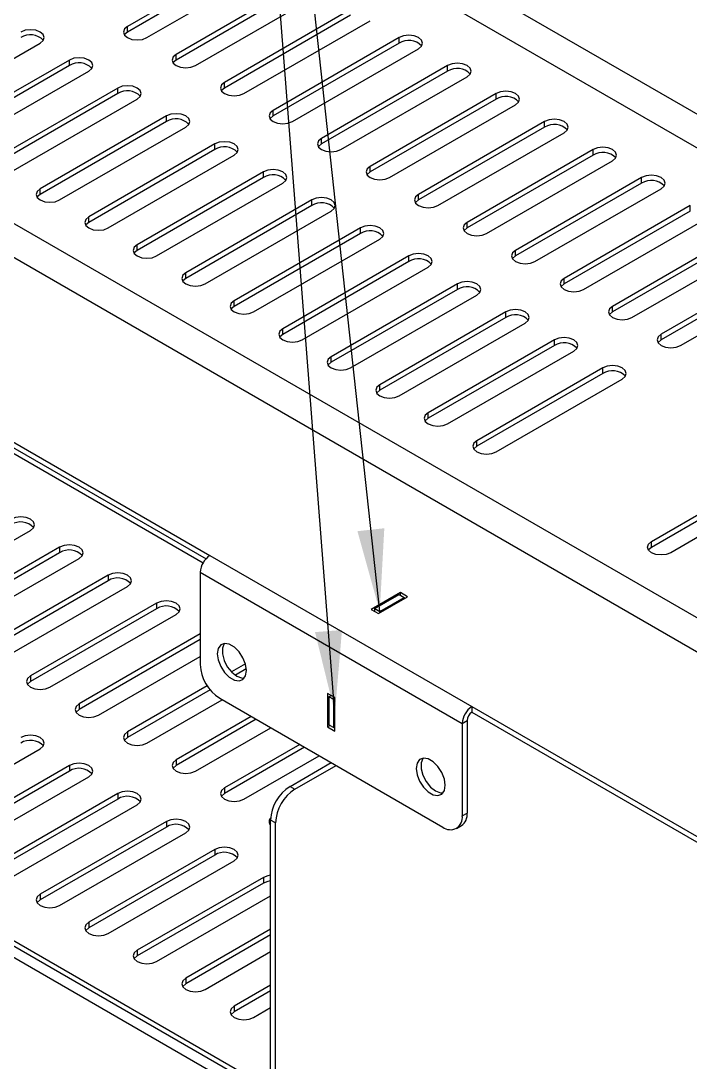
# Model space of a CAD drawing. Extents: x 0 to 841, y 0 to 594.
# Drawn here: x 108.7 to 157.5, y 96.5 to 172.4 of the extents above; entities that cross this region are included whole.
import ezdxf

# ---------------------------------------------------------------- set-up
doc = ezdxf.new("R2010")
doc.units = 0
doc.layers.get('0').update_dxf_attribs({"linetype": 'CONTINUOUS'})
doc.layers.add('FORMAT', color=7, linetype='CONTINUOUS')
doc.dimstyles.new('SLDDIMSTYLE5', dxfattribs={"dimtxt": 5.9944, "dimasz": 5.9944, "dimexe": 0, "dimexo": 0.0625, "dimgap": 1.4986, "dimtad": 0, "dimtih": 1, "dimtoh": 1, "dimdec": 0, "dimzin": 0, "dimtxsty": 'STANDARD', "dimblk1": 'CLOSED', "dimblk2": 'CLOSED', "dimsah": 1, "dimcen": 0.09, "dimazin": 3, "dimtfac": 1, "dimtdec": 0, "dimtofl": 0, "dimtmove": 0, "dimatfit": 3, "dimtolj": 1, "dimtzin": 0})

# ---------------------------------------------------------------- blocks, each defined once
blk = doc.blocks.new('_CLOSED')
at = {"color": 0, "linetype": 'BYBLOCK'}
for p, q in [((-1, 0.166667), (0, 0)), ((-1, 0.166667), (-1, -0.166667)), ((0, 0), (-1, -0.166667)), ((0, 0), (-1, 0))]:
    blk.add_line(p, q, dxfattribs=at)

msp = doc.modelspace()

# ---------------------------------------------------------------- linework, layer by layer
at = {"color": 7, "linetype": 'CONTINUOUS'}
for p, q in [((247.4046, 114.0317), (106.6904, 195.2643)), ((105.1815, 193.6715), (245.8958, 112.4389)), ((125.6876, 177.3434), (116.4952, 172.0367)), ((125.6876, 176.9351), (116.4952, 171.6284)), ((215.5848, 95.6625), (74.8705, 176.8952)), ((117.9094, 171.2203), (127.1018, 176.5269)), ((73.3617, 175.3023), (214.076, 94.0697)), ((129.2232, 175.3023), (120.0308, 169.9957)), ((129.2232, 174.8941), (120.0308, 169.5874)), ((121.445, 169.1793), (130.6374, 174.4859)), ((132.7587, 173.2613), (123.5663, 167.9547)), ((132.7587, 172.853), (123.5663, 167.5464)), ((124.9805, 167.1383), (134.1729, 172.4449)), ((116.4952, 171.6284), (116.4952, 172.0367)), ((136.2942, 171.2203), (127.1018, 165.9136)), ((136.2942, 170.812), (136.2942, 171.2203)), ((100.9389, 165.5054), (110.1313, 170.8121)), ((136.2942, 170.812), (127.1018, 165.5054)), ((128.516, 165.0972), (137.7084, 170.4039)), ((112.2526, 169.5875), (103.0602, 164.2808)), ((112.2526, 169.1792), (112.2526, 169.5875)), ((120.0308, 169.5874), (120.0308, 169.9957)), ((112.2526, 169.1792), (103.0602, 163.8726)), ((104.4744, 163.4644), (113.6668, 168.7711)), ((139.8298, 169.1793), (130.6374, 163.8726)), ((139.8298, 168.771), (130.6374, 163.4644)), ((139.8298, 168.771), (139.8298, 169.1793)), ((123.5663, 167.5464), (123.5663, 167.9547)), ((132.0516, 163.0562), (141.244, 168.3629)), ((115.7881, 167.5465), (106.5957, 162.2398)), ((115.7881, 167.1382), (106.5957, 161.8315)), ((115.7881, 167.1382), (115.7881, 167.5465)), ((143.3653, 167.1383), (134.1729, 161.8316)), ((143.3653, 166.73), (143.3653, 167.1383)), ((65.23, 166.5259), (122.5056, 133.4614)), ((108.0099, 161.4234), (117.2023, 166.73)), ((143.3653, 166.73), (134.1729, 161.4233)), ((135.5871, 161.0152), (144.7795, 166.3218)), ((65.23, 166.1177), (122.2147, 133.2211)), ((127.1018, 165.5054), (127.1018, 165.9136)), ((119.3237, 165.5054), (110.1313, 160.1988)), ((119.3237, 165.0972), (110.1313, 159.7905)), ((119.3237, 165.0972), (119.3237, 165.5054)), ((146.9008, 165.0972), (137.7084, 159.7906)), ((146.9008, 164.689), (146.9008, 165.0972)), ((111.5455, 159.3824), (120.7379, 164.689)), ((146.9008, 164.689), (137.7084, 159.3823)), ((139.1226, 158.9742), (148.315, 164.2808)), ((122.8592, 163.4644), (113.6668, 158.1578)), ((122.8592, 163.0561), (122.8592, 163.4644)), ((130.6374, 163.4644), (130.6374, 163.8726)), ((122.8592, 163.0561), (113.6668, 157.7495)), ((115.081, 157.3414), (124.2734, 162.648)), ((150.4364, 163.0562), (141.244, 157.7496)), ((150.4364, 162.6479), (141.244, 157.3413)), ((150.4364, 162.6479), (150.4364, 163.0562)), ((134.1729, 161.4233), (134.1729, 161.8316)), ((142.6582, 156.9332), (151.8506, 162.2398)), ((126.3947, 161.4234), (117.2023, 156.1167)), ((126.3947, 161.0151), (117.2023, 155.7085)), ((126.3947, 161.0151), (126.3947, 161.4234)), ((153.9719, 161.0152), (144.7795, 155.7085)), ((153.9719, 160.6069), (153.9719, 161.0152)), ((118.6166, 155.3003), (127.8089, 160.607)), ((153.9719, 160.6069), (144.7795, 155.3003)), ((110.1313, 159.7905), (110.1313, 160.1988)), ((137.7084, 159.3823), (137.7084, 159.7906)), ((146.1937, 154.8921), (155.3861, 160.1988)), ((129.9303, 159.3824), (120.7379, 154.0757)), ((129.9303, 158.9741), (120.7379, 153.6675)), ((129.9303, 158.9741), (129.9303, 159.3824)), ((157.5074, 158.9742), (148.315, 153.6675)), ((157.5074, 158.5659), (157.5074, 158.9742)), ((113.6668, 157.7495), (113.6668, 158.1578)), ((122.1521, 153.2593), (131.3445, 158.566)), ((157.5074, 158.5659), (148.315, 153.2592)), ((149.7292, 152.8511), (158.9216, 158.1578)), ((133.4658, 157.3414), (124.2734, 152.0347)), ((133.4658, 156.9331), (133.4658, 157.3414)), ((141.244, 157.3413), (141.244, 157.7496)), ((133.4658, 156.9331), (124.2734, 151.6264)), ((125.6876, 151.2183), (134.88, 156.5249)), ((161.043, 156.9332), (151.8506, 151.6265)), ((161.043, 156.5249), (151.8506, 151.2182)), ((117.2023, 155.7085), (117.2023, 156.1167)), ((144.7795, 155.3003), (144.7795, 155.7085)), ((153.2648, 150.8101), (162.4572, 156.1167)), ((137.0013, 155.3003), (127.8089, 149.9937)), ((137.0013, 154.8921), (137.0013, 155.3003)), ((137.0013, 154.8921), (127.8089, 149.5854)), ((129.2232, 149.1773), (138.4155, 154.4839)), ((164.5785, 154.8921), (155.3861, 149.5855)), ((164.5785, 154.4839), (155.3861, 149.1772)), ((120.7379, 153.6675), (120.7379, 154.0757)), ((148.315, 153.2592), (148.315, 153.6675)), ((156.8003, 148.7691), (165.9927, 154.0757)), ((140.5369, 153.2593), (131.3445, 147.9527)), ((140.5369, 152.851), (131.3445, 147.5444)), ((140.5369, 152.851), (140.5369, 153.2593)), ((124.2734, 151.6264), (124.2734, 152.0347)), ((132.7587, 147.1363), (141.9511, 152.4429)), ((144.0724, 151.2183), (134.88, 145.9116)), ((144.0724, 150.81), (144.0724, 151.2183)), ((151.8506, 151.2182), (151.8506, 151.6265)), ((144.0724, 150.81), (134.88, 145.5034)), ((136.2942, 145.0952), (145.4866, 150.4019)), ((127.8089, 149.5854), (127.8089, 149.9937)), ((155.3861, 149.1772), (155.3861, 149.5855)), ((147.6079, 149.1773), (138.4155, 143.8706)), ((147.6079, 148.769), (147.6079, 149.1773)), ((147.6079, 148.769), (138.4155, 143.4624)), ((139.8298, 143.0542), (149.0221, 148.3609)), ((131.3445, 147.5444), (131.3445, 147.9527)), ((151.1435, 147.1363), (141.9511, 141.8296)), ((151.1435, 146.728), (141.9511, 141.4213)), ((151.1435, 146.728), (151.1435, 147.1363)), ((134.88, 145.5034), (134.88, 145.9116)), ((143.3653, 141.0132), (152.5577, 146.3198)), ((101.646, 144.6787), (122.002, 132.9274)), ((138.4155, 143.4624), (138.4155, 143.8706)), ((141.9511, 141.4213), (141.9511, 141.8296)), ((154.679, 134.4819), (163.8714, 139.7886)), ((154.679, 134.0737), (163.8714, 139.3803)), ((165.2856, 138.9722), (156.0932, 133.6655)), ((100.2318, 129.9833), (109.4242, 135.29)), ((154.679, 134.0737), (154.679, 134.4819)), ((111.5455, 134.0654), (102.3531, 128.7587)), ((111.5455, 133.6571), (102.3531, 128.3504)), ((111.5455, 134.0654), (111.5455, 133.6571)), ((103.7673, 127.9423), (112.9597, 133.249)), ((122.5056, 133.4614), (141.5975, 122.4399)), ((121.7985, 132.2367), (140.8904, 121.2152)), ((121.7985, 132.2367), (121.7985, 125.5002)), ((115.081, 132.0243), (105.8886, 126.7177)), ((115.081, 131.6161), (105.8886, 126.3094)), ((115.081, 132.0243), (115.081, 131.6161)), ((107.3028, 125.9013), (116.4952, 131.2079)), ((136.3826, 130.7571), (134.2613, 129.5325)), ((134.5265, 129.5835), (136.2942, 130.604)), ((136.2942, 130.604), (136.6478, 130.3999)), ((136.9129, 130.4509), (136.3826, 130.7571)), ((136.3826, 130.553), (136.3826, 130.7571)), ((118.6166, 129.9833), (109.4242, 124.6767)), ((118.6166, 129.9833), (118.6166, 129.5751)), ((134.7916, 129.2263), (136.9129, 130.4509)), ((134.88, 129.3794), (136.6478, 130.3999)), ((136.6478, 130.3999), (136.6478, 130.2978)), ((118.6166, 129.5751), (109.4242, 124.2684)), ((110.8384, 123.8603), (120.0308, 129.1669)), ((134.2613, 129.5325), (134.7916, 129.2263)), ((134.5265, 129.5835), (134.88, 129.3794)), ((134.5265, 129.3794), (134.5265, 129.5835)), ((134.88, 129.2773), (134.88, 129.3794)), ((121.7985, 127.7382), (112.9597, 122.6357)), ((70.8868, 126.9218), (126.9251, 94.5716)), ((121.7985, 127.3299), (112.9597, 122.2274)), ((69.8262, 126.3095), (126.9251, 93.347)), ((114.3739, 121.8192), (121.7985, 126.1054)), ((125.0861, 125.554), (124.068, 124.9663)), ((109.4242, 124.6767), (109.4242, 124.2684)), ((125.153, 125.1844), (124.3547, 124.7235)), ((126.9251, 94.1634), (74.7759, 124.2684)), ((122.3083, 123.9505), (116.4952, 120.5946)), ((122.5176, 123.663), (116.4952, 120.1864)), ((123.2127, 123.0507), (139.4762, 113.662)), ((131.0793, 123.4087), (131.0793, 120.9591)), ((131.6096, 123.1025), (131.0793, 123.4087)), ((131.1677, 123.1535), (131.3445, 123.2556)), ((131.5213, 122.9494), (131.1677, 123.1535)), ((131.1677, 123.1535), (131.1677, 121.1122)), ((131.6096, 120.6529), (131.6096, 123.1025)), ((112.9597, 122.6357), (112.9597, 122.2274)), ((117.9094, 119.7782), (123.3955, 122.9452)), ((131.5213, 122.9494), (131.6096, 123.0005)), ((131.5213, 120.9081), (131.5213, 122.9494)), ((141.5975, 122.4399), (198.8732, 89.3754)), ((141.5975, 122.4399), (141.5975, 122.0316)), ((125.5168, 121.7206), (120.0308, 118.5536)), ((125.8704, 121.5165), (120.0308, 118.1453)), ((141.5975, 122.0316), (198.5822, 89.1351)), ((121.445, 117.7372), (126.931, 120.9042)), ((131.2561, 121.0611), (131.0793, 120.9591)), ((131.0793, 120.9591), (131.6096, 120.6529)), ((131.1677, 121.1122), (131.5213, 120.9081)), ((131.5213, 120.9081), (131.6096, 120.9591)), ((140.8904, 121.2152), (141.244, 121.4193)), ((140.8904, 121.2152), (140.8904, 114.4787)), ((141.244, 121.4193), (141.244, 114.6828)), ((116.4952, 120.5946), (116.4952, 120.1864)), ((100.9389, 114.0634), (110.1313, 119.37)), ((129.0523, 119.6796), (123.5663, 116.5126)), ((129.4059, 119.4755), (123.5663, 116.1043)), ((120.0308, 118.5536), (120.0308, 118.1453)), ((124.9805, 115.6962), (130.4665, 118.8632)), ((112.2526, 118.1454), (103.0602, 112.8388)), ((112.2526, 117.7371), (103.0602, 112.4305)), ((112.2526, 118.1454), (112.2526, 117.7371)), ((128.3393, 116.6215), (131.3445, 118.3564)), ((128.6928, 116.4174), (131.6981, 118.1523)), ((104.4744, 112.0223), (113.6668, 117.329)), ((123.5663, 116.5126), (123.5663, 116.1043)), ((128.3393, 116.6215), (128.6928, 116.4174)), ((115.7881, 116.1044), (106.5957, 110.7977)), ((115.7881, 115.6961), (106.5957, 110.3895)), ((115.7881, 116.1044), (115.7881, 115.6961)), ((108.0099, 109.9813), (117.2023, 115.288)), ((140.8904, 114.4787), (141.244, 114.6828)), ((119.3237, 114.0634), (110.1313, 108.7567)), ((119.3237, 114.0634), (119.3237, 113.6551)), ((127.2786, 113.9679), (126.9251, 114.172)), ((126.9251, 73.7532), (126.9251, 114.172)), ((127.2786, 73.5491), (127.2786, 113.9679)), ((119.3237, 113.6551), (110.1313, 108.3484)), ((111.5455, 107.9403), (120.7379, 113.247)), ((140.4761, 113.563), (140.8297, 113.7671)), ((122.8592, 112.0223), (113.6668, 106.7157)), ((122.8592, 112.0223), (122.8592, 111.6141)), ((122.8592, 111.6141), (113.6668, 106.3074)), ((115.081, 105.8993), (124.2734, 111.2059)), ((126.3947, 109.9813), (117.2023, 104.6747)), ((126.3947, 109.5731), (117.2023, 104.2664)), ((126.3947, 109.9813), (126.3947, 109.5731)), ((110.1313, 108.7567), (110.1313, 108.3484)), ((118.6166, 103.8583), (126.9251, 108.6547)), ((113.6668, 106.7157), (113.6668, 106.3074)), ((126.9251, 106.2054), (120.7379, 102.6337)), ((126.9251, 105.7972), (120.7379, 102.2254)), ((117.2023, 104.6747), (117.2023, 104.2664)), ((122.1521, 101.8172), (126.9251, 104.5726)), ((120.7379, 102.6337), (120.7379, 102.2254)), ((126.9251, 102.1234), (124.2734, 100.5926)), ((126.9251, 101.7151), (124.2734, 100.1844)), ((124.2734, 100.5926), (124.2734, 100.1844)), ((125.6876, 99.7762), (126.9251, 100.4906))]:
    msp.add_line(p, q, dxfattribs=at)
at = {"color": 7, "linetype": 'CONTINUOUS', "flags": 128}
for points in [[(110.1313, 170.8121), (110.348, 170.9994), (110.4242, 171.2203), (110.348, 171.4412), (110.1313, 171.6285), (109.8068, 171.7536), (109.4242, 171.7976), (109.0415, 171.7536), (108.7171, 171.6285)], [(116.4952, 172.0367), (116.2785, 171.8494), (116.2023, 171.6285), (116.2785, 171.4076), (116.4952, 171.2203), (116.8197, 171.0952), (117.2023, 171.0512), (117.585, 171.0952), (117.9094, 171.2203)], [(116.4952, 171.6284), (116.2785, 171.4411), (116.2669, 171.4244)], [(137.7084, 170.4039), (137.9252, 170.5912), (138.0013, 170.8121), (137.9252, 171.033), (137.7084, 171.2203), (137.384, 171.3454), (137.0013, 171.3894), (136.6186, 171.3454), (136.2942, 171.2203)], [(113.6668, 168.7711), (113.8836, 168.9584), (113.9597, 169.1793), (113.8836, 169.4002), (113.6668, 169.5875), (113.3424, 169.7126), (112.9597, 169.7566), (112.577, 169.7126), (112.2526, 169.5875)], [(120.0308, 169.9957), (119.814, 169.8084), (119.7379, 169.5875), (119.814, 169.3666), (120.0308, 169.1793), (120.3552, 169.0541), (120.7379, 169.0102), (121.1206, 169.0541), (121.445, 169.1793)], [(120.0308, 169.5874), (119.814, 169.4001), (119.8025, 169.3833)], [(141.244, 168.3629), (141.4607, 168.5502), (141.5369, 168.7711), (141.4607, 168.992), (141.244, 169.1793), (140.9195, 169.3044), (140.5369, 169.3484), (140.1542, 169.3044), (139.8298, 169.1793)], [(123.5663, 167.9547), (123.3495, 167.7674), (123.2734, 167.5465), (123.3495, 167.3255), (123.5663, 167.1383), (123.8907, 167.0131), (124.2734, 166.9692), (124.6561, 167.0131), (124.9805, 167.1383)], [(117.2023, 166.7301), (117.4191, 166.9173), (117.4952, 167.1383), (117.4191, 167.3592), (117.2023, 167.5465), (116.8779, 167.6716), (116.4952, 167.7155), (116.1125, 167.6716), (115.7881, 167.5465)], [(123.5663, 167.5464), (123.3495, 167.3591), (123.338, 167.3423)], [(144.7795, 166.3218), (144.9963, 166.5091), (145.0724, 166.73), (144.9963, 166.951), (144.7795, 167.1383), (144.4551, 167.2634), (144.0724, 167.3073), (143.6897, 167.2634), (143.3653, 167.1383)], [(120.7379, 164.689), (120.9546, 164.8763), (121.0308, 165.0972), (120.9546, 165.3182), (120.7379, 165.5054), (120.4134, 165.6306), (120.0308, 165.6745), (119.6481, 165.6306), (119.3237, 165.5054)], [(127.1018, 165.9136), (126.8851, 165.7264), (126.8089, 165.5054), (126.8851, 165.2845), (127.1018, 165.0972), (127.4263, 164.9721), (127.8089, 164.9281), (128.1916, 164.9721), (128.516, 165.0972)], [(127.1018, 165.5054), (126.8851, 165.3181), (126.8735, 165.3013)], [(148.315, 164.2808), (148.5318, 164.4681), (148.6079, 164.689), (148.5318, 164.9099), (148.315, 165.0972), (147.9906, 165.2224), (147.6079, 165.2663), (147.2252, 165.2224), (146.9008, 165.0972)], [(124.2734, 162.648), (124.4902, 162.8353), (124.5663, 163.0562), (124.4902, 163.2771), (124.2734, 163.4644), (123.949, 163.5896), (123.5663, 163.6335), (123.1836, 163.5896), (122.8592, 163.4644)], [(130.6374, 163.8726), (130.4206, 163.6853), (130.3445, 163.4644), (130.4206, 163.2435), (130.6374, 163.0562), (130.9618, 162.9311), (131.3445, 162.8871), (131.7272, 162.9311), (132.0516, 163.0562)], [(130.6374, 163.4643), (130.4206, 163.2771), (130.4091, 163.2603)], [(151.8506, 162.2398), (152.0673, 162.4271), (152.1435, 162.648), (152.0673, 162.8689), (151.8506, 163.0562), (151.5261, 163.1814), (151.1435, 163.2253), (150.7608, 163.1814), (150.4364, 163.0562)], [(134.1729, 161.8316), (133.9561, 161.6443), (133.88, 161.4234), (133.9561, 161.2025), (134.1729, 161.0152), (134.4973, 160.8901), (134.88, 160.8461), (135.2627, 160.8901), (135.5871, 161.0152)], [(127.8089, 160.607), (128.0257, 160.7943), (128.1018, 161.0152), (128.0257, 161.2361), (127.8089, 161.4234), (127.4845, 161.5485), (127.1018, 161.5925), (126.7191, 161.5485), (126.3947, 161.4234)], [(134.1729, 161.4233), (133.9561, 161.236), (133.9446, 161.2193)], [(155.3861, 160.1988), (155.6029, 160.3861), (155.679, 160.607), (155.6029, 160.8279), (155.3861, 161.0152), (155.0617, 161.1403), (154.679, 161.1843), (154.2963, 161.1403), (153.9719, 161.0152)], [(110.1313, 160.1988), (109.9145, 160.0115), (109.8384, 159.7906), (109.9145, 159.5697), (110.1313, 159.3824), (110.4557, 159.2572), (110.8384, 159.2133), (111.2211, 159.2572), (111.5455, 159.3824)], [(110.1313, 159.7905), (109.9145, 159.6032), (109.903, 159.5864)], [(131.3445, 158.566), (131.5612, 158.7533), (131.6374, 158.9742), (131.5612, 159.1951), (131.3445, 159.3824), (131.02, 159.5075), (130.6374, 159.5515), (130.2547, 159.5075), (129.9303, 159.3824)], [(137.7084, 159.7906), (137.4917, 159.6033), (137.4155, 159.3824), (137.4917, 159.1615), (137.7084, 158.9742), (138.0329, 158.849), (138.4155, 158.8051), (138.7982, 158.849), (139.1226, 158.9742)], [(137.7084, 159.3823), (137.4917, 159.195), (137.4801, 159.1782)], [(113.6668, 158.1578), (113.45, 157.9705), (113.3739, 157.7496), (113.45, 157.5286), (113.6668, 157.3414), (113.9912, 157.2162), (114.3739, 157.1723), (114.7566, 157.2162), (115.081, 157.3414)], [(113.6668, 157.7495), (113.45, 157.5622), (113.4385, 157.5454)], [(134.88, 156.525), (135.0968, 156.7122), (135.1729, 156.9332), (135.0968, 157.1541), (134.88, 157.3414), (134.5556, 157.4665), (134.1729, 157.5104), (133.7902, 157.4665), (133.4658, 157.3414)], [(141.244, 157.7496), (141.0272, 157.5623), (140.9511, 157.3414), (141.0272, 157.1204), (141.244, 156.9332), (141.5684, 156.808), (141.9511, 156.7641), (142.3338, 156.808), (142.6582, 156.9332)], [(141.244, 157.3413), (141.0272, 157.154), (141.0157, 157.1372)], [(117.2023, 156.1167), (116.9856, 155.9295), (116.9094, 155.7085), (116.9856, 155.4876), (117.2023, 155.3003), (117.5268, 155.1752), (117.9094, 155.1313), (118.2921, 155.1752), (118.6165, 155.3003)], [(117.2023, 155.7085), (116.9856, 155.5212), (116.9741, 155.5044)], [(144.7795, 155.7085), (144.5627, 155.5213), (144.4866, 155.3003), (144.5627, 155.0794), (144.7795, 154.8921), (145.1039, 154.767), (145.4866, 154.723), (145.8693, 154.767), (146.1937, 154.8921)], [(138.4155, 154.4839), (138.6323, 154.6712), (138.7084, 154.8921), (138.6323, 155.1131), (138.4155, 155.3003), (138.0911, 155.4255), (137.7084, 155.4694), (137.3258, 155.4255), (137.0013, 155.3003)], [(144.7795, 155.3003), (144.5627, 155.113), (144.5512, 155.0962)], [(120.7379, 154.0757), (120.5211, 153.8884), (120.445, 153.6675), (120.5211, 153.4466), (120.7379, 153.2593), (121.0623, 153.1342), (121.445, 153.0902), (121.8277, 153.1342), (122.1521, 153.2593)], [(120.7379, 153.6675), (120.5211, 153.4802), (120.5096, 153.4634)], [(141.9511, 152.4429), (142.1678, 152.6302), (142.244, 152.8511), (142.1678, 153.072), (141.9511, 153.2593), (141.6267, 153.3845), (141.244, 153.4284), (140.8613, 153.3845), (140.5369, 153.2593)], [(148.315, 153.6675), (148.0983, 153.4802), (148.0221, 153.2593), (148.0983, 153.0384), (148.315, 152.8511), (148.6395, 152.726), (149.0221, 152.682), (149.4048, 152.726), (149.7292, 152.8511)], [(148.315, 153.2592), (148.0983, 153.072), (148.0868, 153.0552)], [(124.2734, 152.0347), (124.0566, 151.8474), (123.9805, 151.6265), (124.0566, 151.4056), (124.2734, 151.2183), (124.5978, 151.0932), (124.9805, 151.0492), (125.3632, 151.0932), (125.6876, 151.2183)], [(124.2734, 151.6264), (124.0566, 151.4391), (124.0451, 151.4224)], [(145.4866, 150.4019), (145.7034, 150.5892), (145.7795, 150.8101), (145.7034, 151.031), (145.4866, 151.2183), (145.1622, 151.3434), (144.7795, 151.3874), (144.3968, 151.3434), (144.0724, 151.2183)], [(151.8506, 151.6265), (151.6338, 151.4392), (151.5577, 151.2183), (151.6338, 150.9974), (151.8506, 150.8101), (152.175, 150.685), (152.5577, 150.641), (152.9404, 150.685), (153.2648, 150.8101)], [(151.8506, 151.2182), (151.6338, 151.0309), (151.6223, 151.0142)], [(127.8089, 149.9937), (127.5922, 149.8064), (127.516, 149.5855), (127.5922, 149.3646), (127.8089, 149.1773), (128.1334, 149.0521), (128.516, 149.0082), (128.8987, 149.0521), (129.2231, 149.1773)], [(127.8089, 149.5854), (127.5922, 149.3981), (127.5807, 149.3813)], [(155.3861, 149.5855), (155.1693, 149.3982), (155.0932, 149.1773), (155.1693, 148.9564), (155.3861, 148.7691), (155.7105, 148.6439), (156.0932, 148.6), (156.4759, 148.6439), (156.8003, 148.7691)], [(149.0221, 148.3609), (149.2389, 148.5482), (149.315, 148.7691), (149.2389, 148.99), (149.0221, 149.1773), (148.6977, 149.3024), (148.315, 149.3464), (147.9324, 149.3024), (147.6079, 149.1773)], [(155.3861, 149.1772), (155.1693, 148.9899), (155.1578, 148.9731)], [(131.3445, 147.9527), (131.1277, 147.7654), (131.0516, 147.5445), (131.1277, 147.3235), (131.3445, 147.1363), (131.6689, 147.0111), (132.0516, 146.9672), (132.4343, 147.0111), (132.7587, 147.1363)], [(131.3445, 147.5444), (131.1277, 147.3571), (131.1162, 147.3403)], [(152.5577, 146.3199), (152.7744, 146.5071), (152.8506, 146.7281), (152.7744, 146.949), (152.5577, 147.1363), (152.2333, 147.2614), (151.8506, 147.3053), (151.4679, 147.2614), (151.1435, 147.1363)], [(134.88, 145.9116), (134.6632, 145.7244), (134.5871, 145.5034), (134.6632, 145.2825), (134.88, 145.0952), (135.2044, 144.9701), (135.5871, 144.9262), (135.9698, 144.9701), (136.2942, 145.0952)], [(134.88, 145.5034), (134.6632, 145.3161), (134.6517, 145.2993)], [(138.4155, 143.8706), (138.1988, 143.6833), (138.1226, 143.4624), (138.1988, 143.2415), (138.4155, 143.0542), (138.74, 142.9291), (139.1226, 142.8851), (139.5053, 142.9291), (139.8298, 143.0542)], [(138.4155, 143.4623), (138.1988, 143.2751), (138.1873, 143.2583)], [(141.9511, 141.8296), (141.7343, 141.6423), (141.6582, 141.4214), (141.7343, 141.2005), (141.9511, 141.0132), (142.2755, 140.8881), (142.6582, 140.8441), (143.0409, 140.8881), (143.3653, 141.0132)], [(141.9511, 141.4213), (141.7343, 141.234), (141.7228, 141.2173)], [(109.4242, 135.29), (109.6409, 135.4773), (109.7171, 135.6982), (109.6409, 135.9191), (109.4242, 136.1064), (109.0997, 136.2315), (108.7171, 136.2755), (108.3344, 136.2315), (108.01, 136.1064)], [(156.0932, 133.6655), (155.7688, 133.5404), (155.3861, 133.4964), (155.0034, 133.5404), (154.679, 133.6655), (154.4622, 133.8528), (154.3861, 134.0737), (154.4622, 134.2946), (154.679, 134.4819)], [(112.9597, 133.249), (113.1765, 133.4362), (113.2526, 133.6572), (113.1765, 133.8781), (112.9597, 134.0654), (112.6353, 134.1905), (112.2526, 134.2344), (111.8699, 134.1905), (111.5455, 134.0654)], [(154.4507, 133.8696), (154.4622, 133.8864), (154.679, 134.0737)], [(116.4952, 131.2079), (116.712, 131.3952), (116.7881, 131.6161), (116.712, 131.8371), (116.4952, 132.0243), (116.1708, 132.1495), (115.7881, 132.1934), (115.4054, 132.1495), (115.081, 132.0243)], [(120.0308, 129.1669), (120.2475, 129.3542), (120.3237, 129.5751), (120.2475, 129.796), (120.0308, 129.9833), (119.7063, 130.1085), (119.3237, 130.1524), (118.941, 130.1085), (118.6166, 129.9833)], [(125.1573, 125.0718), (125.0933, 125.5277), (124.9091, 126.0024), (124.627, 126.4387), (124.2808, 126.784), (123.9125, 126.9967), (123.5663, 127.051), (123.2841, 126.9405), (123.0999, 126.6784), (123.036, 126.2965), (123.0999, 125.8406), (123.2841, 125.3659), (123.5663, 124.9296), (123.9125, 124.5843), (124.2808, 124.3716), (124.627, 124.3173), (124.9091, 124.4278), (125.0933, 124.6899), (125.1573, 125.0718)], [(123.5446, 127.0487), (123.5316, 127.0309), (123.4056, 126.7039), (123.4056, 126.2786), (123.5316, 125.8061), (123.7684, 125.3436), (124.0874, 124.9467), (124.4502, 124.6634), (124.8129, 124.5279), (125.0022, 124.5237)], [(109.4242, 124.6767), (109.2074, 124.4894), (109.1313, 124.2685), (109.2074, 124.0475), (109.4242, 123.8603), (109.7486, 123.7351), (110.1313, 123.6912), (110.514, 123.7351), (110.8384, 123.8603)], [(109.4242, 124.2684), (109.2074, 124.0811), (109.1959, 124.0643)], [(112.9597, 122.6357), (112.7429, 122.4484), (112.6668, 122.2274), (112.7429, 122.0065), (112.9597, 121.8192), (113.2841, 121.6941), (113.6668, 121.6502), (114.0495, 121.6941), (114.3739, 121.8192)], [(112.9597, 122.2274), (112.7429, 122.0401), (112.7314, 122.0233)], [(110.1313, 119.37), (110.348, 119.5573), (110.4242, 119.7782), (110.348, 119.9991), (110.1313, 120.1864), (109.8068, 120.3116), (109.4242, 120.3555), (109.0415, 120.3116), (108.7171, 120.1864)], [(116.4952, 120.5946), (116.2785, 120.4073), (116.2023, 120.1864), (116.2785, 119.9655), (116.4952, 119.7782), (116.8197, 119.6531), (117.2023, 119.6091), (117.585, 119.6531), (117.9094, 119.7782)], [(116.4952, 120.1864), (116.2785, 119.9991), (116.2669, 119.9823)], [(120.0308, 118.5536), (119.814, 118.3663), (119.7379, 118.1454), (119.814, 117.9245), (120.0308, 117.7372), (120.3552, 117.6121), (120.7379, 117.5681), (121.1206, 117.6121), (121.445, 117.7372)], [(139.653, 116.7037), (139.589, 117.1595), (139.4048, 117.6342), (139.1227, 118.0705), (138.7765, 118.4158), (138.4081, 118.6285), (138.062, 118.6828), (137.7798, 118.5723), (137.5956, 118.3103), (137.5317, 117.9283), (137.5956, 117.4724), (137.7798, 116.9977), (138.062, 116.5614), (138.4081, 116.2161), (138.7765, 116.0034), (139.1227, 115.9491), (139.4048, 116.0596), (139.589, 116.3217), (139.653, 116.7037)], [(138.0403, 118.6805), (138.0273, 118.6627), (137.9013, 118.3358), (137.9013, 117.9104), (138.0273, 117.4379), (138.2641, 116.9754), (138.5831, 116.5785), (138.9459, 116.2953), (139.3086, 116.1597), (139.4979, 116.1555)], [(113.6668, 117.329), (113.8836, 117.5163), (113.9597, 117.7372), (113.8836, 117.9581), (113.6668, 118.1454), (113.3424, 118.2705), (112.9597, 118.3145), (112.577, 118.2705), (112.2526, 118.1454)], [(120.0308, 118.1453), (119.814, 117.9581), (119.8025, 117.9413)], [(117.2023, 115.288), (117.4191, 115.4753), (117.4952, 115.6962), (117.4191, 115.9171), (117.2023, 116.1044), (116.8779, 116.2295), (116.4952, 116.2735), (116.1125, 116.2295), (115.7881, 116.1044)], [(123.5663, 116.5126), (123.3495, 116.3253), (123.2734, 116.1044), (123.3495, 115.8835), (123.5663, 115.6962), (123.8907, 115.571), (124.2734, 115.5271), (124.6561, 115.571), (124.9805, 115.6962)], [(123.5663, 116.1043), (123.3495, 115.917), (123.338, 115.9003)], [(120.7379, 113.247), (120.9546, 113.4342), (121.0308, 113.6552), (120.9546, 113.8761), (120.7379, 114.0634), (120.4134, 114.1885), (120.0308, 114.2325), (119.6481, 114.1885), (119.3237, 114.0634)], [(126.9251, 113.9251), (126.8851, 113.876), (126.8735, 113.8592)], [(124.2734, 111.2059), (124.4902, 111.3932), (124.5663, 111.6141), (124.4902, 111.8351), (124.2734, 112.0223), (123.949, 112.1475), (123.5663, 112.1914), (123.1836, 112.1475), (122.8592, 112.0223)], [(126.9251, 110.1413), (126.7191, 110.1065), (126.3947, 109.9813)], [(126.9251, 109.733), (126.7191, 109.6982), (126.3947, 109.5731)], [(110.1313, 108.7567), (109.9145, 108.5694), (109.8384, 108.3485), (109.9145, 108.1276), (110.1313, 107.9403), (110.4557, 107.8152), (110.8384, 107.7712), (111.2211, 107.8152), (111.5455, 107.9403)], [(110.1313, 108.3484), (109.9145, 108.1612), (109.903, 108.1444)], [(113.6668, 106.7157), (113.45, 106.5284), (113.3739, 106.3075), (113.45, 106.0866), (113.6668, 105.8993), (113.9912, 105.7741), (114.3739, 105.7302), (114.7566, 105.7741), (115.081, 105.8993)], [(113.6668, 106.3074), (113.45, 106.1201), (113.4385, 106.1034)], [(117.2023, 104.6747), (116.9856, 104.4874), (116.9094, 104.2665), (116.9856, 104.0456), (117.2023, 103.8583), (117.5268, 103.7331), (117.9094, 103.6892), (118.2921, 103.7331), (118.6165, 103.8583)], [(117.2023, 104.2664), (116.9856, 104.0791), (116.9741, 104.0623)], [(120.7379, 102.6337), (120.5211, 102.4464), (120.445, 102.2254), (120.5211, 102.0045), (120.7379, 101.8172), (121.0623, 101.6921), (121.445, 101.6482), (121.8277, 101.6921), (122.1521, 101.8172)], [(120.7379, 102.2254), (120.5211, 102.0381), (120.5096, 102.0213)], [(124.2734, 100.5926), (124.0566, 100.4053), (123.9805, 100.1844), (124.0566, 99.9635), (124.2734, 99.7762), (124.5978, 99.6511), (124.9805, 99.6071), (125.3632, 99.6511), (125.6876, 99.7762)], [(124.2734, 100.1844), (124.0566, 99.9971), (124.0451, 99.9803)]]:
    msp.add_lwpolyline(points, dxfattribs=at)
at = {"color": 7, "linetype": 'CONTINUOUS'}
for centre, radius, start, end in [((109.4158, 170.1319), 1.2933, 43.134466, 122.700799), ((136.993, 169.7239), 1.2932, 43.129618, 122.705648), ((112.9513, 168.0909), 1.2933, 43.134642, 122.700624), ((140.5285, 167.6829), 1.2932, 43.129552, 122.705755), ((116.4868, 166.0499), 1.2933, 43.133767, 122.701499), ((144.064, 165.6418), 1.2932, 43.129845, 122.705421), ((120.0224, 164.0089), 1.2933, 43.134116, 122.701149), ((147.5996, 163.6008), 1.2932, 43.129845, 122.705421), ((123.5579, 161.9678), 1.2933, 43.1341, 122.701166), ((151.1351, 161.5598), 1.2932, 43.129789, 122.705482), ((127.0934, 159.9268), 1.2933, 43.134034, 122.701273), ((154.6706, 159.5188), 1.2932, 43.129777, 122.705494), ((130.629, 157.8858), 1.2933, 43.134327, 122.700939), ((134.1645, 155.8448), 1.2933, 43.134327, 122.700939), ((137.7, 153.8038), 1.2933, 43.134271, 122.701), ((141.2356, 151.7627), 1.2933, 43.134259, 122.701012), ((144.7711, 149.7217), 1.2933, 43.134197, 122.701079), ((148.3066, 147.6807), 1.2933, 43.134318, 122.700947), ((151.8422, 145.6397), 1.2933, 43.134119, 122.701167), ((108.7087, 134.61), 1.2931, 43.128453, 122.706894), ((112.2442, 132.5689), 1.2932, 43.129984, 122.705281), ((123.3337, 132.1668), 1.5368, 122.604891, 177.395109), ((115.7797, 130.5279), 1.2932, 43.129285, 122.705981), ((119.3153, 128.4869), 1.2932, 43.129951, 122.705315), ((124.869, 125.6399), 3.0736, 182.605426, 237.394558), ((142.4256, 121.1453), 1.5368, 122.604891, 177.395109), ((142.0116, 121.3843), 0.7684, 122.604664, 177.394843), ((109.4158, 118.6898), 1.2933, 43.134466, 122.700799), ((112.9513, 116.6488), 1.2933, 43.134642, 122.700624), ((129.9955, 114.0323), 3.0736, 122.605296, 177.394889), ((130.349, 113.8282), 3.0736, 122.605296, 177.394889), ((116.4868, 114.6078), 1.2933, 43.133767, 122.701499), ((140.3048, 114.5561), 0.9476, 303.630801, 7.681634), ((127.199, 114.0637), 0.3849, 133.874801, 224.612023), ((140.0283, 114.3388), 0.8734, 230.796601, 9.214336), ((120.0224, 112.5668), 1.2933, 43.134116, 122.701149), ((123.5579, 110.5258), 1.2933, 43.1341, 122.701166)]:
    msp.add_arc(centre, radius, start, end, dxfattribs=at)

# ---------------------------------------------------------------- leaders
at = {"layer": 'FORMAT'}
for points in [[(131.6096, 121.972), (121.3619, 253.912)], [(134.88, 129.3794), (121.3619, 253.912)], [(189.082, 160.5675), (121.3619, 253.912)]]:
    msp.add_leader(points, dimstyle='SLDDIMSTYLE5', dxfattribs=at)

doc.saveas('drawing.dxf')
